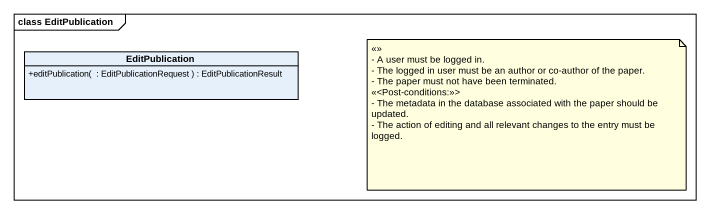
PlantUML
@startuml
mainframe class EditPublication
hide circle
hide empty members
skinparam classAttributeIconSize 0
class EditPublication {
  +editPublication(  : EditPublicationRequest ) : EditPublicationResult
}
note as N1
  <<>>
  - A user must be logged in.
  - The logged in user must be an author or co-author of the paper.
  - The paper must not have been terminated.
  <<<Post-conditions:>>>
  - The metadata in the database associated with the paper should be updated.
  - The action of editing and all relevant changes to the entry must be logged.
end note
@enduml
